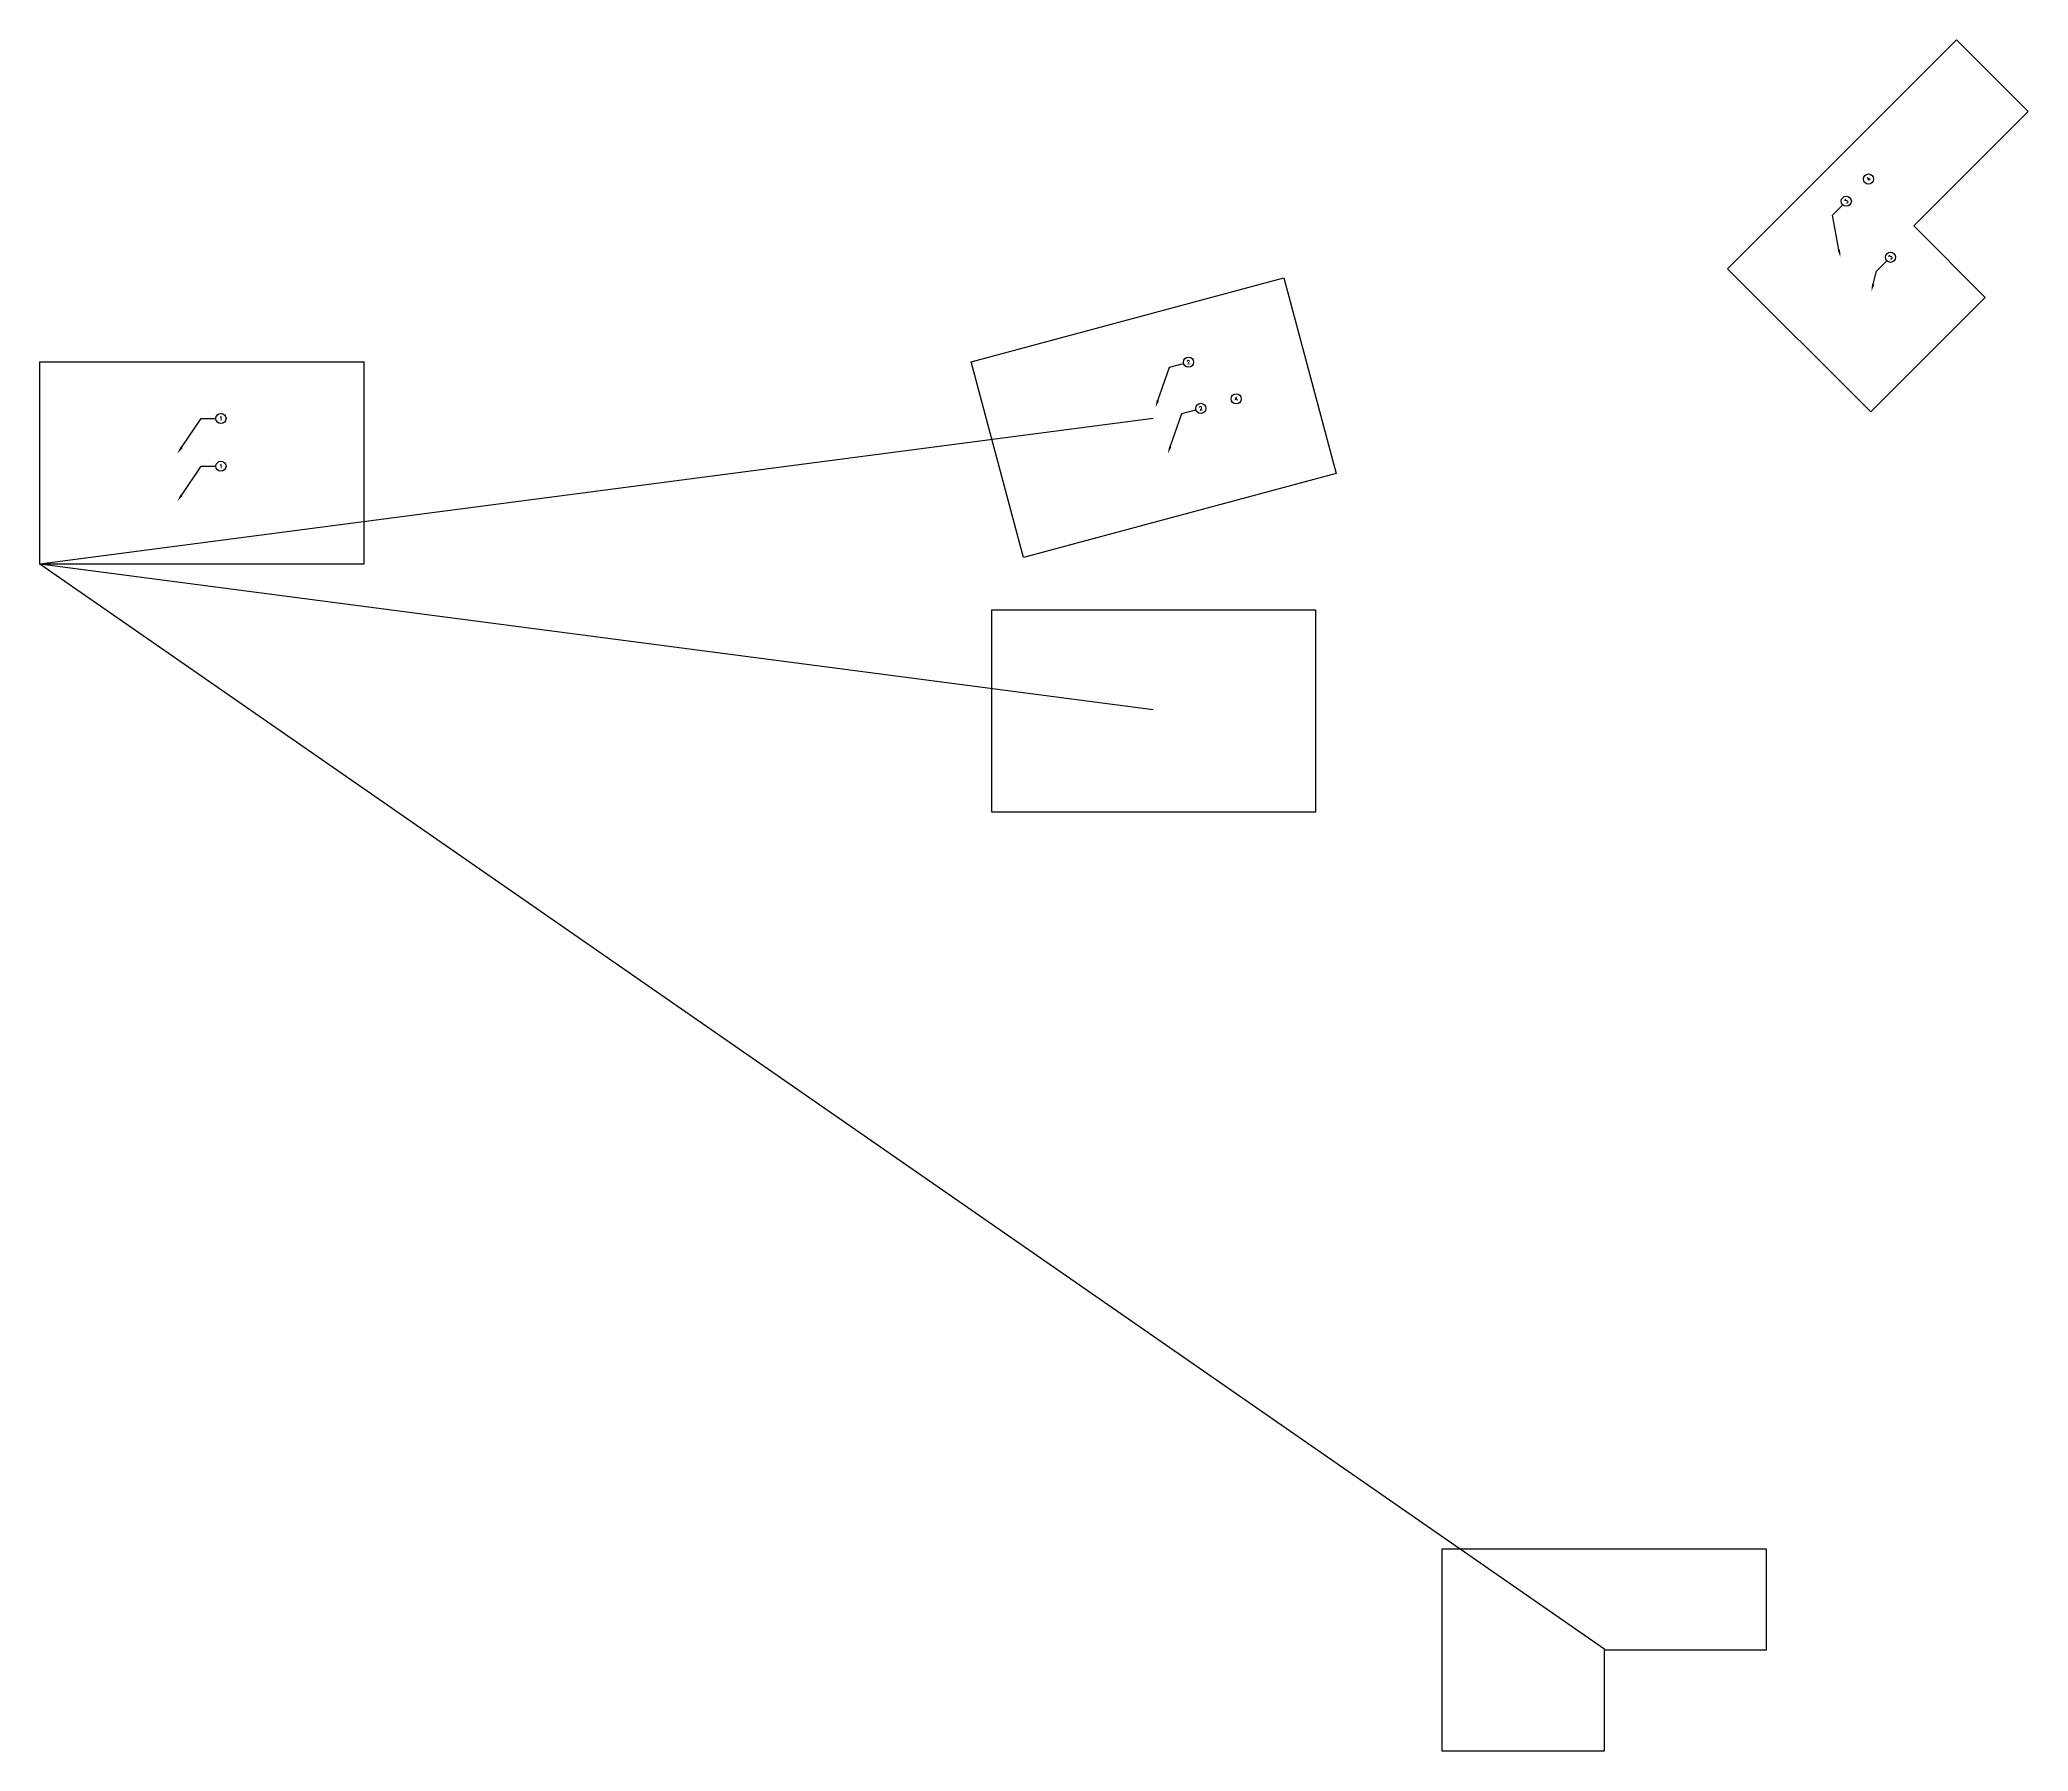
# Model space of a CAD drawing. Header units: feet. Extents: x 0 to 982, y -586 to 259.
import ezdxf
from ezdxf import colors
from ezdxf.entities.mleader import LeaderData, LeaderLine
from ezdxf.enums import TextEntityAlignment as Align
from ezdxf.math import Vec2, Vec3

# ---------------------------------------------------------------- set-up
doc = ezdxf.new("R2010")
doc.units = ezdxf.units.FT
doc.header["$MEASUREMENT"] = 0
doc.layers.add('C-ANNO', color=7, linetype='Continuous')
doc.styles.get("Standard").update_dxf_attribs({"font": 'simplex.shx'})

# ---------------------------------------------------------------- blocks, each defined once
blk = doc.blocks.new('_TagCircle')
at = {"color": 0, "linetype": 'ByBlock', "lineweight": -2, "transparency": 16777216}
blk.add_circle((0, 0), 0.125, dxfattribs=at)
at = {"color": 0, "transparency": 16777216}
blk.add_attdef('TAGNUMBER', text='', height=0.09375, dxfattribs=at).set_placement((0, -0.046875), align=Align.CENTER)

msp = doc.modelspace()

# ---------------------------------------------------------------- linework, layer by layer
at = {"color": 250, "flags": 128}
for points in [[(550, 72), (0, 0)], [(550, -72), (0, 0)], [(773, -536), (0, 0)]]:
    msp.add_lwpolyline(points, dxfattribs=at)
at = {"layer": 'C-ANNO', "color": 6}
for points in [[(833.707505576178, 145.9289707822362), (946.8445905660257, 259.0660557720838), (982.199929625353, 223.7107167127564), (925.6313871304292, 167.1421742178326), (960.9867261897566, 131.7868351585053), (904.4181836948328, 75.21829266358145)], [(460, 100), (614.548132206251, 141.4110472164033), (640.4300367165031, 44.81846458749646), (485.8819045102521, 3.40741737109316)], [(0, 100), (160, 100), (160, 0), (0, 0)]]:
    msp.add_lwpolyline(points, close=True, dxfattribs=at)
at = {"layer": 'C-ANNO', "color": 250}
for points in [[(470.2077846032235, -22.46417811825269), (630.2077846032237, -22.46417811825273), (630.2077846032236, -122.4641781182527), (470.2077846032235, -122.4641781182527)], [(692.7075955307295, -486.3328659073443), (852.7075955307296, -486.3328659073443), (852.7075955307296, -536.3328659073443), (772.7075955307296, -536.3328659073443), (772.7075955307295, -586.3328659073443), (692.7075955307295, -586.3328659073443)]]:
    msp.add_lwpolyline(points, close=True, dxfattribs=at)

# ---------------------------------------------------------------- block references
at = {"layer": 'C-ANNO', "xscale": 20, "yscale": 20, "zscale": 20}
for p, rotation in [((903.3049573917665, 190.2692685432009), 44.99999999999996), ((590.9843899853508, 81.66559317023652), 14.99999999999997)]:
    msp.add_blockref('_TagCircle', p, dxfattribs=dict(at, rotation=rotation)).add_auto_attribs({'TAGNUMBER': '4'})

# ---------------------------------------------------------------- leaders
at = {"layer": 'C-ANNO'}
ml = msp.add_multileader_block('Standard', dxfattribs=at)
ml.set_content('_TagCircle', color=256, scale=20)
ml.set_attribute('TAGNUMBER', '3', width=0)
ml.set_leader_properties()
ml.build(insert=Vec2(0, 0))
ml.multileader.update_dxf_attribs({"text_right_attachment_type": 6, "dogleg_length": 0.36, "arrow_head_size": 3.6, "scale": 20})
ctx = ml.context
ctx.base_point, ctx.scale, ctx.char_height, ctx.arrow_head_size, ctx.landing_gap_size, ctx.plane_origin, ctx.plane_x_axis, ctx.plane_y_axis = Vec3(890.5628019401101, 177.5271130915441), 20, 3.6, 3.6, 1.8, Vec3(889.3629666352617, 151.8040853529674), Vec3(0.7071067811865481, 0.707106781186547), Vec3(-0.707106781186547, 0.7071067811865481)
ctx.right_attachment = 6
notes = []
notes.append((ctx, [(0, (1, 1, 0), (885.471633115567, 172.435944267001), (0.707106781186548, 0.707106781186547), 7.2, [(0, [(889.3629666352617, 151.8040853529674)], 0, [])])]))
ctx.block.insert, ctx.block.rotation = Vec3(892.3305688930766, 179.2948800445107), 0.7853981633974475
ml = msp.add_multileader_block('Standard', dxfattribs=at)
ml.set_content('_TagCircle', color=256, scale=20)
ml.set_attribute('TAGNUMBER', '3', width=0)
ml.set_leader_properties()
ml.build(insert=Vec2(0, 0))
ml.multileader.update_dxf_attribs({"text_right_attachment_type": 6, "dogleg_length": 0.36, "arrow_head_size": 3.6, "scale": 20})
ctx = ml.context
ctx.base_point, ctx.scale, ctx.char_height, ctx.arrow_head_size, ctx.landing_gap_size, ctx.plane_origin, ctx.plane_x_axis, ctx.plane_y_axis = Vec3(912.3695107918866, 149.8376777012631), 20, 3.6, 3.6, 1.8, Vec3(911.169675487038, 124.1146499626864), Vec3(0.7071067811865481, 0.707106781186547), Vec3(-0.707106781186547, 0.7071067811865481)
ctx.right_attachment = 6
notes.append((ctx, [(0, (1, 1, 0), (907.2783419673434, 144.74650887672), (0.707106781186548, 0.707106781186547), 7.2, [(0, [(904.7270114181892, 134.8009310335908)], 0, [])])]))
ctx.block.insert, ctx.block.rotation = Vec3(914.137277744853, 151.6054446542297), 0.7853981633974475
ml = msp.add_multileader_block('Standard', dxfattribs=at)
ml.set_content('_TagCircle', color=256, scale=20)
ml.set_attribute('TAGNUMBER', '2', width=0)
ml.set_leader_properties()
ml.build(insert=Vec2(0, 0))
ml.multileader.update_dxf_attribs({"text_right_attachment_type": 6, "dogleg_length": 0.36, "arrow_head_size": 3.6, "scale": 20})
ctx = ml.context
ctx.base_point, ctx.scale, ctx.char_height, ctx.arrow_head_size, ctx.landing_gap_size, ctx.plane_origin, ctx.plane_x_axis, ctx.plane_y_axis = Vec3(565.0022878470706, 99.15511245022738), 20, 3.6, 3.6, 1.8, Vec3(551.1016861234261, 77.4782346187923), Vec3(0.9659258262890684, 0.2588190451025203), Vec3(-0.2588190451025203, 0.9659258262890684)
ctx.right_attachment = 6
notes.append((ctx, [(0, (1, 1, 0), (558.0476218977893, 97.29161532548923), (0.9659258262890684, 0.2588190451025203), 7.199999999999999, [(0, [(551.1016861234261, 77.4782346187923)], 0, [])])]))
ctx.block.insert, ctx.block.rotation = Vec3(567.4171024127935, 99.8021600629838), 0.261799387799149
ml = msp.add_multileader_block('Standard', dxfattribs=at)
ml.set_content('_TagCircle', color=256, scale=20)
ml.set_attribute('TAGNUMBER', '2', width=0)
ml.set_leader_properties()
ml.build(insert=Vec2(0, 0))
ml.multileader.update_dxf_attribs({"text_right_attachment_type": 6, "dogleg_length": 0.36, "arrow_head_size": 3.6, "scale": 20})
ctx = ml.context
ctx.base_point, ctx.scale, ctx.char_height, ctx.arrow_head_size, ctx.landing_gap_size, ctx.plane_origin, ctx.plane_x_axis, ctx.plane_y_axis = Vec3(571.1151384884722, 76.341643277437), 20, 3.6, 3.6, 1.8, Vec3(557.2145367648276, 54.66476544600192), Vec3(0.9659258262890684, 0.2588190451025203), Vec3(-0.2588190451025203, 0.9659258262890684)
ctx.right_attachment = 6
notes.append((ctx, [(0, (1, 1, 0), (564.1604725391909, 74.47814615269886), (0.9659258262890684, 0.2588190451025203), 7.199999999999999, [(0, [(557.2145367648276, 54.66476544600192)], 0, [])])]))
ctx.block.insert, ctx.block.rotation = Vec3(573.5299530541951, 76.9886908901934), 0.261799387799149
ml = msp.add_multileader_block('Standard', dxfattribs=at)
ml.set_content('_TagCircle', color=256, scale=20)
ml.set_attribute('TAGNUMBER', '1', width=0)
ml.set_leader_properties()
ml.build(insert=Vec2(0, 0))
ml.multileader.update_dxf_attribs({"text_right_attachment_type": 6, "dogleg_length": 0.36, "arrow_head_size": 3.6, "scale": 20})
ctx = ml.context
ctx.base_point, ctx.scale, ctx.char_height, ctx.arrow_head_size, ctx.landing_gap_size, ctx.plane_origin = Vec3(86.98863565922075, 72.00730942120572), 20, 3.6, 3.6, 1.8, Vec3(67.95129663225816, 54.6667937549737)
ctx.right_attachment = 6
notes.append((ctx, [(0, (1, 1, 0), (79.78863565922074, 72.00730942120572), (1, 0), 7.199999999999999, [(0, [(67.95129663225816, 54.6667937549737)], 0, [])])]))
ctx.block.insert = Vec3(89.48863565922079, 72.00730942120572)
ml = msp.add_multileader_block('Standard', dxfattribs=at)
ml.set_content('_TagCircle', color=256, scale=20)
ml.set_attribute('TAGNUMBER', '1', width=0)
ml.set_leader_properties()
ml.build(insert=Vec2(0, 0))
ml.multileader.update_dxf_attribs({"text_right_attachment_type": 6, "dogleg_length": 0.36, "arrow_head_size": 3.6, "scale": 20})
ctx = ml.context
ctx.base_point, ctx.scale, ctx.char_height, ctx.arrow_head_size, ctx.landing_gap_size, ctx.plane_origin = Vec3(86.98863565922075, 48.38906819409613), 20, 3.6, 3.6, 1.8, Vec3(67.95129663225816, 31.0485525278641)
ctx.right_attachment = 6
notes.append((ctx, [(0, (1, 1, 0), (79.78863565922074, 48.38906819409613), (1, 0), 7.199999999999999, [(0, [(67.95129663225816, 31.0485525278641)], 0, [])])]))
ctx.block.insert = Vec3(89.48863565922079, 48.38906819409613)
for ctx, leaders in notes:
    for number, flags, end, landing, length, lines in leaders:
        leader = LeaderData()
        leader.index, (leader.has_last_leader_line, leader.has_dogleg_vector, leader.attachment_direction) = number, flags
        leader.last_leader_point, leader.dogleg_vector, leader.dogleg_length = Vec3(end), Vec3(landing), length
        for number, points, colour, breaks in lines:
            line = LeaderLine()
            line.index, line.vertices, line.color, line.breaks = number, Vec3.list(points), colors.encode_raw_color(colour), breaks
            leader.lines.append(line)
        ctx.leaders.append(leader)

doc.saveas('drawing.dxf')
